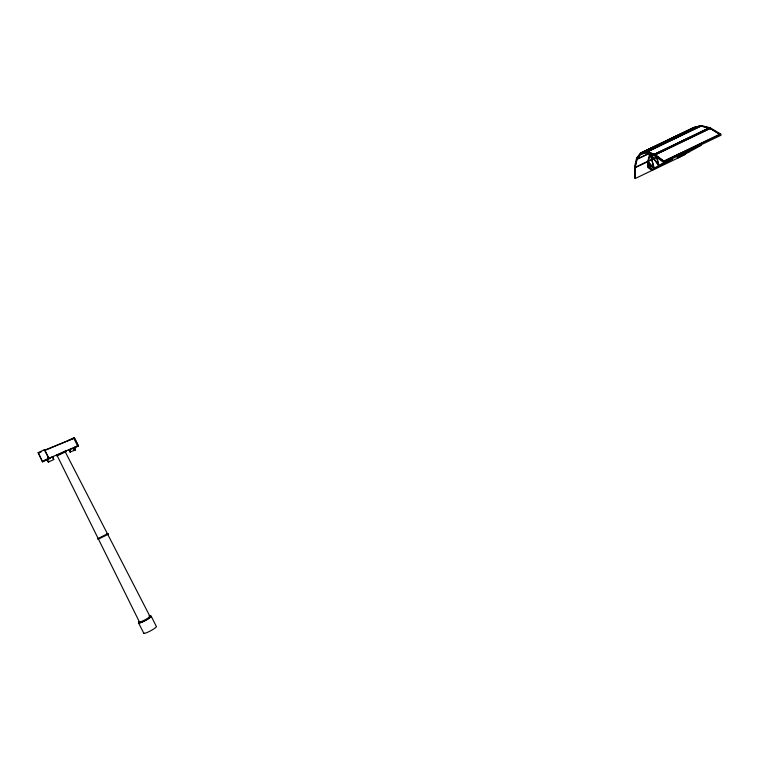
<?xml version="1.0" encoding="UTF-8"?>
<svg xmlns="http://www.w3.org/2000/svg" width="759" height="759" viewBox="0 0 759 759"><rect width="100%" height="100%" fill="white"/><g stroke="black" fill="none" stroke-linecap="round" stroke-linejoin="round"><path stroke-width="1.14" d="M701.269 143.318L701.164 145.386L678.11 157.863L675.671 155.927M635.188 178.526L635.188 167.72L634.657 166.819L634.666 177.644L635.188 178.526L685.538 154.381L685.823 150.994M98.015 539.317L108.385 534.184M97.702 538.691L108.072 533.558L106.687 534.08M635.274 165.889L637.105 158.479M635.226 167.312L637.038 159.333L636.507 158.337L634.704 166.335L635.226 167.312L657.228 156.752M649.647 154.001L647.759 161.335L647.626 167.331L651.924 170.424L672.635 159.067M692.502 129.021L693.878 127.503L640.34 153.223L636.649 158.005L637.162 159.058L649.742 153.014M637.38 157.834L639.486 155.111M637.275 157.625L640.89 153.299M637.162 159.058L640.862 154.305L644.011 152.787M664.296 162.54L669.172 159.836M669.704 159.542L672.076 158.233M677.853 156.952L680.13 155.709L678.565 154.068M680.652 155.424L685.643 152.711M686.079 152.464L691.468 149.532M691.923 149.276L697.36 146.316M697.948 145.994L700.595 144.552M64.183 451.747L65.767 450.969L63.756 451.861M64.999 452.146L66.09 451.596L56.802 456.017M700.178 125.88L693.792 127.54L700.918 125.567L646.175 151.866L646.659 152.995L641.061 154.172L640.577 153.071L694.172 127.313M693.887 127.759L641.26 152.777L646.687 151.857L640.577 153.071M641.943 152.796L693.204 127.901M646.507 151.904L653.954 154.57L654.391 155.718L646.943 153.033L646.507 151.904L701.307 125.577L709.912 127.692L710.339 128.85M671.279 146.364L654.419 154.457L647.247 151.705L700.955 125.899L709.124 127.92L673.385 145.348M647.332 151.923L701.041 126.127L709.21 128.148M637.038 159.333L648.803 153.688M647.247 151.705L654.334 154.229L709.124 127.92M653.954 154.57L709.912 127.692M654.381 154.808L710.405 127.91L720.708 134.077L721.05 135.225L663.935 162.625L654.751 155.918L654.381 154.808L663.556 161.496L663.935 162.625M655.178 154.694L663.983 161.278L655.178 154.694L710.082 128.337L719.93 134.428L710.082 128.337M655.254 154.921L710.149 128.556M37.95 452.791L44.515 449.651L49.117 458.749L42.551 461.889L38.197 452.687M38.851 452.914L41.574 451.605M635.188 167.72L656.563 157.464M68.206 440.505L74.24 437.63L78.452 446.007L73.604 448.341M73.632 447.819L77.646 445.884L73.841 438.304L45.274 450.305M663.907 161.05L719.864 134.201M663.556 161.496L720.708 134.077M43.918 460.704L47.551 458.958M48.861 458.559L50.654 457.696M52.542 457.326L53.339 456.406M68.652 450.514L70.056 449.869L69.467 450.125L70.929 451.605L70.122 451.994L69.249 450.258L68.31 450.172L74.325 447.829L75.539 449.907L70.122 451.994M74.325 447.829L72.921 448.465L74.382 449.954L75.198 449.556M53.405 456.909L52.751 457.193L53.747 459.537L48.358 462.127L49.155 461.206M64.192 451.652L56.479 455.391M42.551 461.889L38.709 453.702M48.026 459.489L47.362 459.783L48.291 461.624M49.117 458.749L44.278 449.745M78.452 446.007L74.24 437.63M44.069 460.675L47.238 459.299M77.646 445.884L48.453 458.521L47.419 456.472M44.307 450.296L73.841 438.304M64.97 451.32L150.102 616.659M650.482 153.622L658.717 165.253L656.345 156.572M662.55 160.813L663.878 162.768L659.049 165.434L656.668 156.733M684.997 153.498L685.538 154.381M138.679 623.12L143.878 633.433M53.747 459.537L52.371 456.823L46.982 459.413L48.358 462.127M74.259 447.355L75.539 449.907M73.509 448.218L74.382 449.954M69.183 449.793L70.464 452.345M56.934 455.134L139.703 622.541M640.34 153.223L640.862 154.305M661.44 164.115L661.839 164.988M688.745 151.013L689.144 151.895M710.405 127.91L710.747 129.03M138.698 622.532A7.277 0.996 -28 0 0 144.903 620.729A7.277 0.996 -28 0 0 151.126 616.08L156.288 626.327A7.277 1.063 -28.2 0 1 150.121 631.071A7.277 1.063 -28.2 0 1 143.878 632.807M150.747 616.289A6.831 0.939 -28 0 1 144.903 620.663A6.831 0.939 -28 0 1 139.077 622.352M148.859 616.023A6.831 0.93 -28 0 1 149.551 617.02A6.831 0.93 -28 0 1 142.028 621.27A6.831 0.93 -28 0 1 138.764 621.735M150.111 617.133A6.081 0.835 -28 0 1 148.736 618.281M143.517 621.232A6.081 0.835 -28 0 1 141.81 621.982M141.098 622.247A6.081 0.835 -28 0 1 139.722 622.048M648.177 162.417L648.082 166.534L651.355 169.352L648.177 162.417M650.226 154.238L648.262 161.781L653.888 168.071L650.226 154.238M653.708 168.394L651.658 169.523L648.452 162.511L653.708 168.394M658.651 165.652L654.173 168.128L650.454 154.077L658.651 165.652"/></g></svg>
